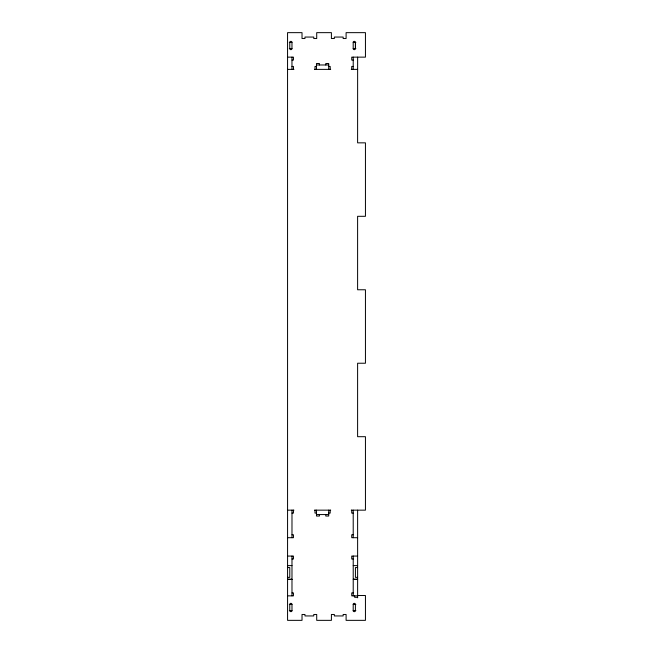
<?xml version="1.0" encoding="UTF-8"?>
<svg xmlns="http://www.w3.org/2000/svg" width="653" height="653" viewBox="0 0 653 653"><rect width="100%" height="100%" fill="white"/><g stroke="black" fill="none" stroke-linecap="round" stroke-linejoin="round"><path stroke-width="0.98" d="M289.32 42.445L291.964 42.445M353.232 42.445L355.877 42.445M289.32 48.567L291.964 48.567L291.981 42.265A0.841 0.841 0 0 0 291.728 41.67L291.565 41.539A1.273 1.273 0 0 0 290.193 41.547L290.103 41.604A0.841 0.841 0 0 0 289.769 42.265L289.777 48.567A1.102 1.102 0 0 0 290.879 49.669A1.102 1.102 0 0 0 291.981 48.567M353.2 48.567A1.102 1.102 0 0 0 354.301 49.669A1.102 1.102 0 0 0 355.403 48.567L355.403 42.265A0.841 0.841 0 0 0 355.15 41.67L354.987 41.539A1.273 1.273 0 0 0 353.616 41.547L353.453 41.67A0.841 0.841 0 0 0 353.191 42.265L353.2 48.567L355.877 48.567M287.557 57.138L293.45 57.138L293.45 60.076L291.981 60.076M353.2 60.076L351.73 60.076L351.73 57.138L365.443 57.138L365.443 32.65L346.098 32.65L346.098 38.527L343.16 38.527L343.16 37.058L334.344 37.058L334.344 38.527L331.406 38.527L331.406 32.65L316.713 32.65L316.713 38.527L313.775 38.527L313.775 37.058L304.959 37.058L304.959 38.527L302.021 38.527L302.021 32.65L287.557 32.65L287.573 620.35L302.021 620.35L302.021 614.473L304.959 614.473L304.959 615.942L313.775 615.942L313.775 614.473L316.713 614.473L316.713 620.35L331.406 620.35L331.406 614.473L334.344 614.473L334.344 615.942L343.16 615.942L343.16 614.473L346.098 614.473L346.098 620.35L365.443 620.35L365.443 595.512L357.607 595.512M316.476 64.974L328.72 64.974M291.981 66.443L293.45 66.443L293.45 69.381M316.476 66.443L315.007 66.443L315.007 69.381M328.72 66.443L330.189 66.443L330.189 69.381M353.2 66.443L351.73 66.443L351.73 69.381M287.557 69.381L293.948 69.381M314.517 69.381L330.679 69.381M351.249 69.381L357.64 69.381M287.573 510.156L293.948 510.156M314.517 510.156L330.679 510.156M351.249 510.156L365.443 510.156L365.443 436.694L357.607 436.694L357.607 363.231L365.443 363.231L365.443 289.769L357.607 289.769L357.607 216.306L365.443 216.306L365.443 142.844L357.607 142.844L357.64 57.138M291.981 513.095L293.45 513.095L293.45 510.156M316.476 513.095L315.007 513.095L315.007 510.156M328.72 513.095L330.189 513.095L330.189 510.156M353.2 513.095L351.73 513.095L351.73 510.156M316.476 514.564L328.72 514.564M291.981 534.766L293.45 534.766L293.45 537.705L287.573 537.705M353.2 534.766L351.73 534.766L351.73 537.705L357.624 537.705M287.573 556.07L293.45 556.07L293.45 559.009L291.981 559.009M357.624 556.07L351.73 556.07L351.73 559.009L353.2 559.009M287.573 565.645L291.981 565.588M353.216 565.588L357.624 565.645M287.573 567.571L289.777 567.571L289.777 577.366L287.573 577.366M357.624 567.571L355.42 567.571L355.42 577.366L357.624 577.366M291.981 592.924L293.45 592.924L293.45 595.863L287.573 595.863M353.2 592.924L351.73 592.924L351.73 595.863L357.624 595.863M357.607 597.332L354.669 597.332L354.669 595.863M289.336 604.433L291.981 604.433L291.981 610.735A0.841 0.841 0 0 1 291.728 611.33L291.565 611.461A1.273 1.273 0 0 1 290.193 611.453L290.103 611.396A0.841 0.841 0 0 1 289.769 610.735L289.777 604.433A1.102 1.102 0 0 1 290.879 603.331A1.102 1.102 0 0 1 291.981 604.433M353.2 604.433A1.102 1.102 0 0 1 354.301 603.331A1.102 1.102 0 0 1 355.403 604.433L355.403 610.735A0.841 0.841 0 0 1 355.15 611.33L354.987 611.461A1.273 1.273 0 0 1 353.616 611.453L353.453 611.33A0.841 0.841 0 0 1 353.191 610.735L353.216 604.433L355.861 604.433M289.336 610.555L291.981 610.555M353.216 610.555L355.861 610.555M357.624 510.156L357.624 597.822M355.436 42.445L355.436 48.567M353.232 57.138L353.208 69.381M353.208 510.156L353.216 537.705M353.216 556.07L353.216 595.863M328.72 69.381L328.72 63.504L325.782 63.504L325.782 64.974M328.72 510.156L328.72 516.033L325.782 516.033L325.782 514.564M319.415 64.974L319.415 63.504L316.476 63.504L316.476 69.381M319.415 514.564L319.415 516.033L316.476 516.033L316.476 510.156M291.964 57.138L291.964 69.381M291.989 510.156L291.981 537.705M291.981 556.07L291.981 595.863M291.981 579.284L287.573 579.284L291.981 579.35M357.624 579.284L353.216 579.284L357.624 579.35"/></g></svg>
